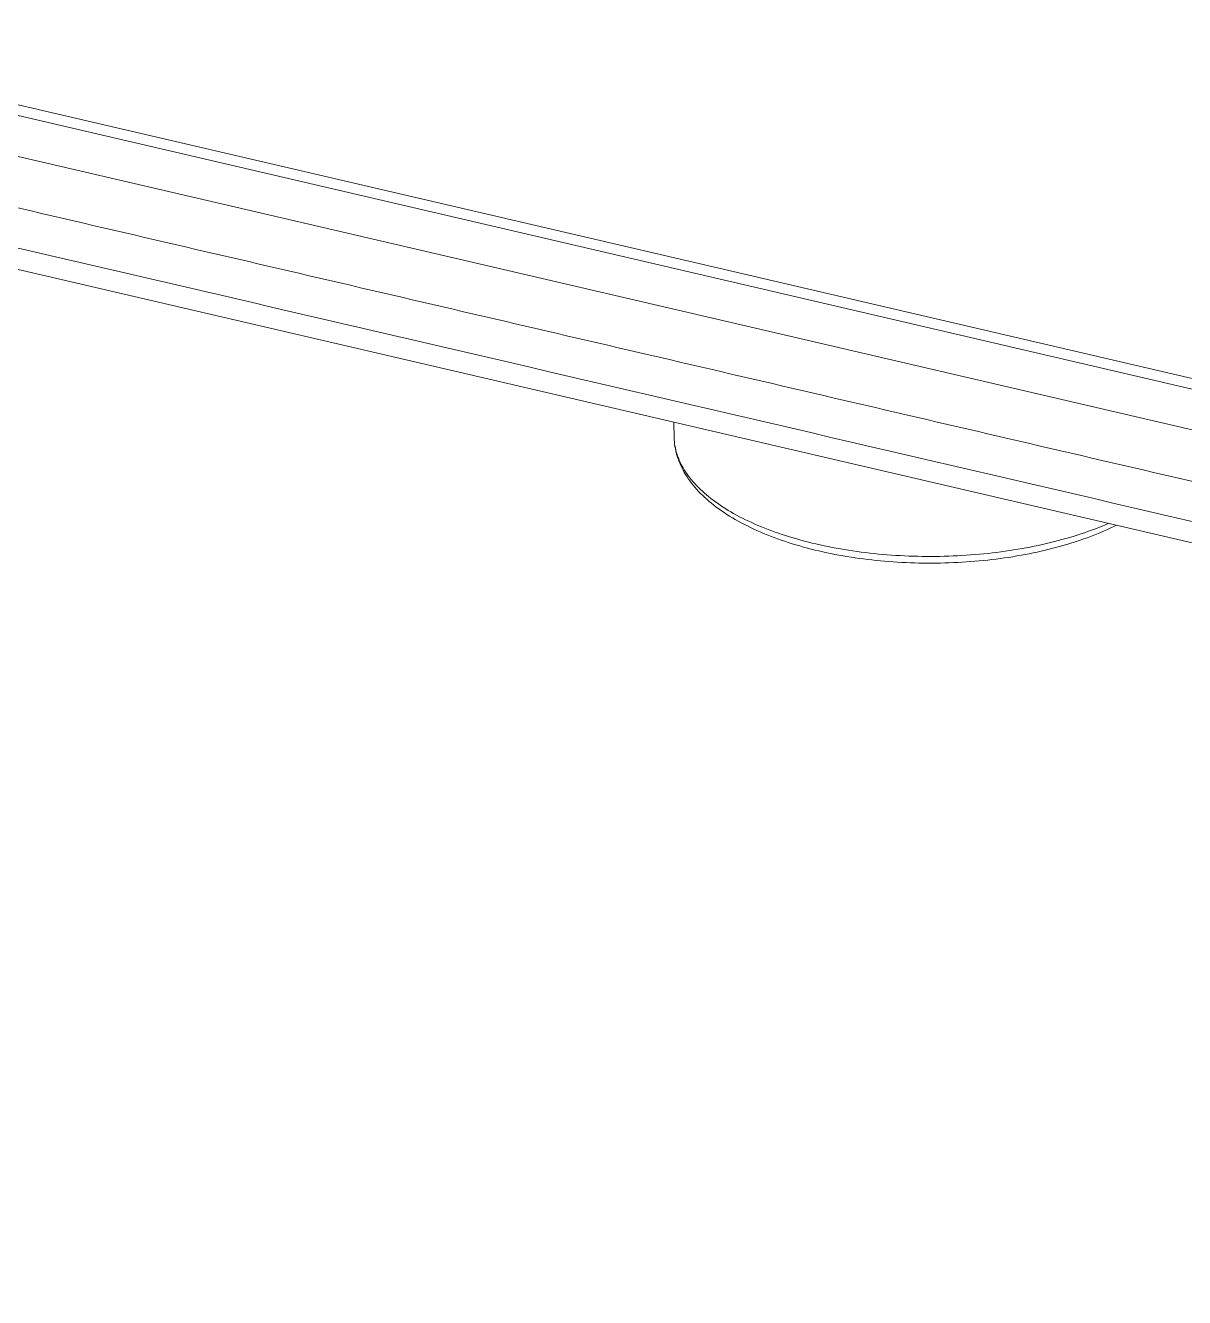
# Model space of a CAD drawing. Header units: millimetres. Extents: x 1884 to 2552, y 611 to 826.
# Drawn here: x 2368.31 to 2380.39, y 637.2 to 650.45 of the extents above; entities that cross this region are included whole.
import ezdxf

# ---------------------------------------------------------------- set-up
doc = ezdxf.new("R2010")
doc.units = ezdxf.units.MM
doc.layers.add('from', color=7, linetype='Continuous', lineweight=13)

# ---------------------------------------------------------------- blocks, each defined once
blk = doc.blocks.new('*u38')
at = {"color": 7, "linetype": 'Continuous'}
for p, q in [((-12.216, 29.74), (-77.326, 44.902)), ((-12.369, 29.612), (-77.467, 44.771)), ((-12.59, 29.036), (-77.688, 44.195)), ((-84.066, 43.949), (-5.052, 25.55)), ((-62.65, 38.962), (-62.644, 38.726))]:
    blk.add_line(p, q, dxfattribs=at)
for points, start_tangent, end_tangent in [([(-5.695, 26.644), (-6.064, 26.73), (-7.327, 27.024), (-8.59, 27.318), (-9.852, 27.612), (-12.377, 28.2), (-14.902, 28.788), (-17.426, 29.375), (-19.951, 29.963), (-25.001, 31.139), (-30.05, 32.315), (-35.1, 33.491), (-45.199, 35.843), (-55.298, 38.194), (-60.348, 39.37), (-65.397, 40.546), (-70.447, 41.722), (-72.972, 42.31), (-75.496, 42.898), (-78.021, 43.486), (-80.546, 44.074), (-81.808, 44.368), (-83.07, 44.662), (-84.334, 44.956), (-84.703, 45.042)], (-0.973953, 0.226749), (-0.973932, 0.226841)), ([(-5.613, 26.01), (-6.847, 26.297), (-8.082, 26.585), (-10.551, 27.16), (-15.489, 28.31), (-20.427, 29.46), (-25.365, 30.61), (-35.242, 32.909), (-40.18, 34.059), (-45.118, 35.209), (-54.994, 37.509), (-64.87, 39.809), (-69.809, 40.959), (-74.747, 42.109), (-77.216, 42.684), (-79.685, 43.259), (-80.92, 43.546), (-82.154, 43.834), (-83.389, 44.121), (-84.622, 44.409)], (-0.974074, 0.22623), (-0.973811, 0.227361)), ([(-60.47, 37.098), (-60.935, 37.226), (-61.359, 37.382), (-61.732, 37.565), (-62.048, 37.77), (-62.302, 37.994), (-62.488, 38.232), (-62.602, 38.48), (-62.644, 38.726)], (-0.973942, 0.226795), (-0.027184, 0.99963)), ([(-60.425, 36.99), (-60.895, 37.12), (-61.326, 37.282), (-61.709, 37.474), (-62.037, 37.693), (-62.299, 37.936), (-62.488, 38.194), (-62.602, 38.46), (-62.644, 38.726)], (-0.973942, 0.226795), (-0.027004, 0.999635)), ([(-55.993, 37.41), (-56.355, 37.27), (-56.816, 37.133), (-57.311, 37.027), (-57.832, 36.953), (-58.368, 36.913), (-58.91, 36.908), (-59.448, 36.937), (-59.971, 37.001), (-60.47, 37.098)], (-0.916844, -0.399246), (-0.973942, 0.226795)), ([(-55.872, 37.38), (-55.963, 37.337), (-56.381, 37.169), (-56.838, 37.031), (-57.326, 36.924), (-57.837, 36.851), (-58.362, 36.811), (-58.892, 36.805), (-59.419, 36.833), (-59.933, 36.895), (-60.425, 36.99)], (-0.897148, -0.44173), (-0.973942, 0.226795))]:
    blk.add_spline(points, degree=3, dxfattribs=dict(at, start_tangent=start_tangent, end_tangent=end_tangent))

msp = doc.modelspace()

# ---------------------------------------------------------------- block references
at = {"layer": 'from', "xscale": 0.68, "yscale": 0.68, "zscale": 0.68}
msp.add_blockref('*u38', (2417.67, 619.821), dxfattribs=at)

doc.saveas('drawing.dxf')
